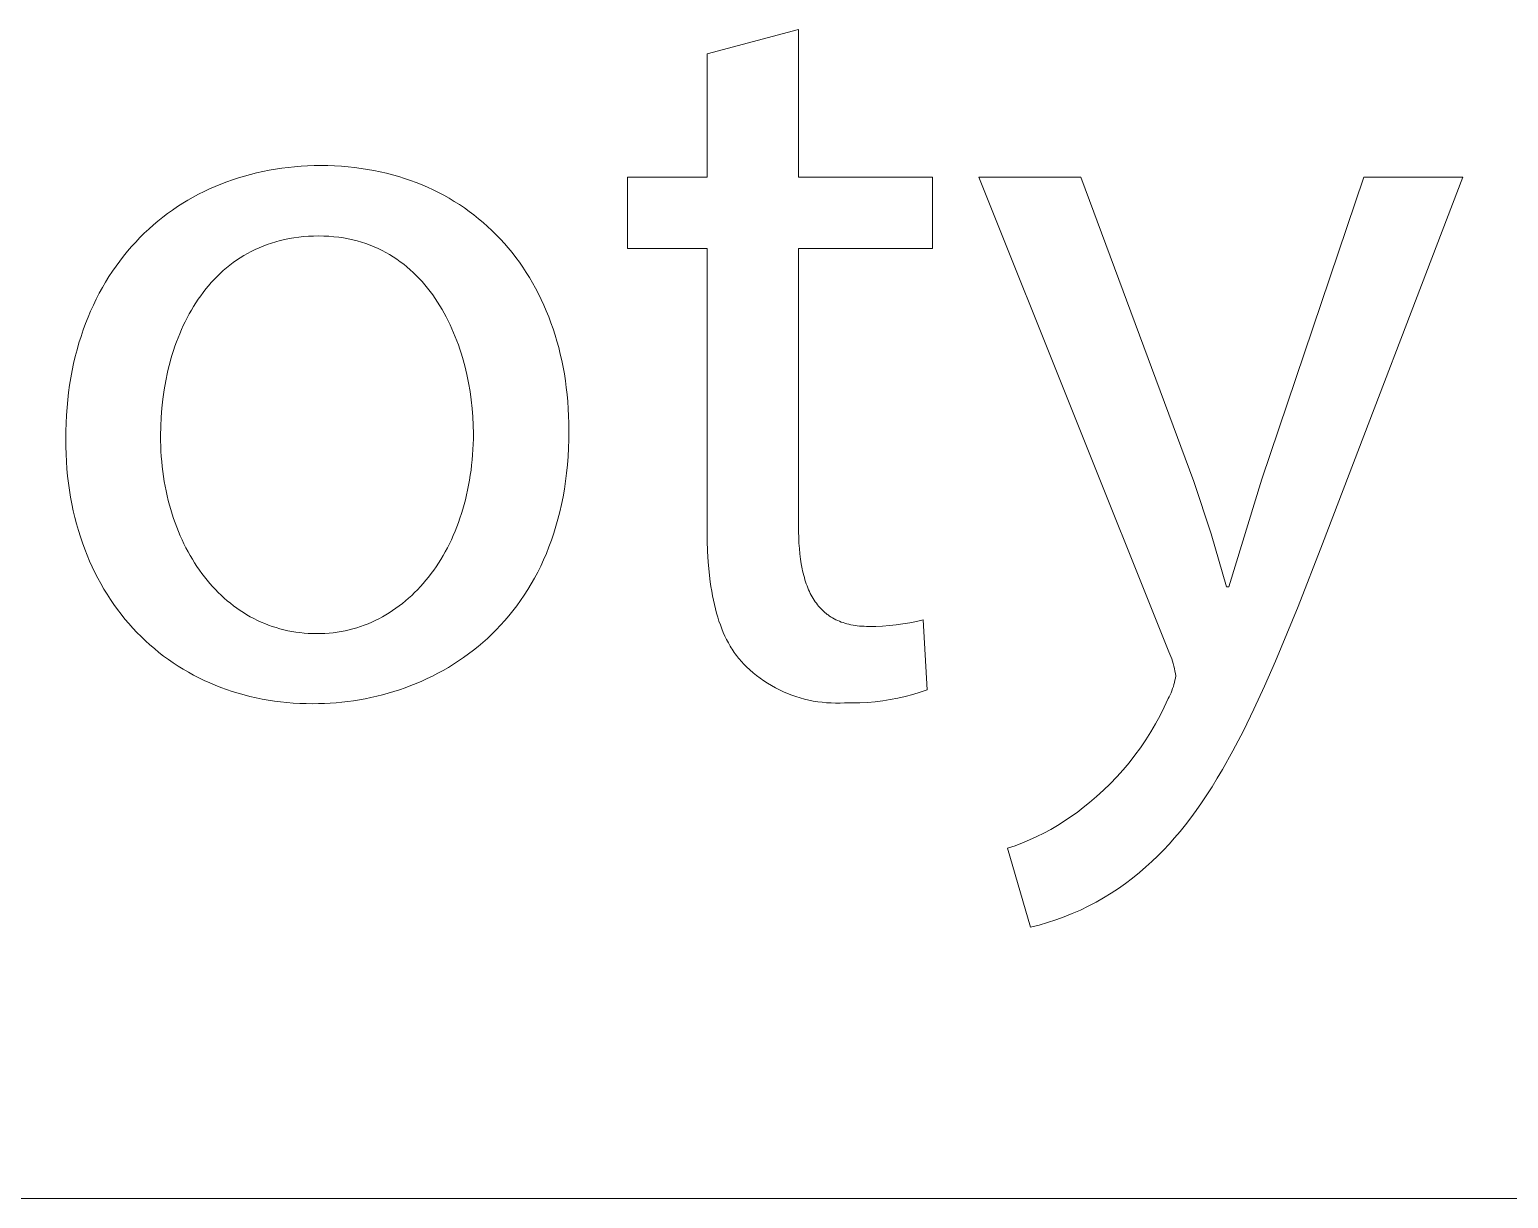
# Model space of a CAD drawing. Header units: millimetres. Extents: x -1480 to 5249, y -840 to 3860.
# Drawn here: x 4205.1 to 4298.7, y -840.3 to -766.3 of the extents above; entities that cross this region are included whole.
import ezdxf

# ---------------------------------------------------------------- set-up
doc = ezdxf.new("R2010")
doc.units = ezdxf.units.MM
doc.header["$MEASUREMENT"] = 0
doc.layers.add('Domyślny', color=7, linetype='Continuous', true_color=0x000000)

msp = doc.modelspace()

# ---------------------------------------------------------------- linework, layer by layer
at = {"layer": 'Domyślny', "color": 18, "lineweight": 15, "true_color": 0x000000}
for p, q in [((4247.987, -767.868), (4253.768, -766.322)), ((4253.768, -766.322), (4253.768, -775.665)), ((4247.987, -775.665), (4247.987, -767.868)), ((4219.852, -775.308), (4220.247, -775.23)), ((4220.247, -775.23), (4220.645, -775.161)), ((4220.645, -775.161), (4221.047, -775.101)), ((4221.047, -775.101), (4221.453, -775.051)), ((4221.453, -775.051), (4221.861, -775.009)), ((4221.861, -775.009), (4222.273, -774.976)), ((4222.273, -774.976), (4222.688, -774.953)), ((4222.688, -774.953), (4223.106, -774.939)), ((4223.106, -774.939), (4223.527, -774.935)), ((4223.527, -774.935), (4223.964, -774.939)), ((4223.964, -774.939), (4224.396, -774.954)), ((4224.396, -774.954), (4224.824, -774.979)), ((4224.824, -774.979), (4225.247, -775.013)), ((4225.247, -775.013), (4225.665, -775.057)), ((4225.665, -775.057), (4226.079, -775.111)), ((4226.079, -775.111), (4226.487, -775.174)), ((4226.487, -775.174), (4226.891, -775.247)), ((4226.891, -775.247), (4227.289, -775.328)), ((4216.842, -776.252), (4217.203, -776.103)), ((4217.203, -776.103), (4217.569, -775.963)), ((4217.569, -775.963), (4217.939, -775.832)), ((4217.939, -775.832), (4218.313, -775.71)), ((4218.313, -775.71), (4218.692, -775.596)), ((4218.692, -775.596), (4219.075, -775.491)), ((4219.075, -775.491), (4219.461, -775.395)), ((4219.461, -775.395), (4219.852, -775.308)), ((4227.289, -775.328), (4227.683, -775.419)), ((4227.683, -775.419), (4228.071, -775.52)), ((4228.071, -775.52), (4228.454, -775.629)), ((4228.454, -775.629), (4228.832, -775.747)), ((4228.832, -775.747), (4229.204, -775.874)), ((4229.204, -775.874), (4229.571, -776.01)), ((4229.571, -776.01), (4229.932, -776.155)), ((4229.932, -776.155), (4230.288, -776.308)), ((4242.946, -780.191), (4242.946, -775.665)), ((4242.946, -775.665), (4247.987, -775.665)), ((4253.768, -775.665), (4262.259, -775.665)), ((4262.259, -775.665), (4262.259, -780.191)), ((4277.224, -805.733), (4265.192, -775.665)), ((4265.192, -775.665), (4271.645, -775.665)), ((4271.645, -775.665), (4278.792, -794.934)), ((4283.094, -794.799), (4289.569, -775.665)), ((4295.82, -775.665), (4286.948, -798.899)), ((4289.569, -775.665), (4295.82, -775.665)), ((4214.782, -777.323), (4215.113, -777.124)), ((4215.113, -777.124), (4215.448, -776.932)), ((4215.448, -776.932), (4215.789, -776.749)), ((4215.789, -776.749), (4216.135, -776.575)), ((4216.135, -776.575), (4216.486, -776.409)), ((4216.486, -776.409), (4216.842, -776.252)), ((4230.288, -776.308), (4230.638, -776.47)), ((4230.638, -776.47), (4230.982, -776.64)), ((4230.982, -776.64), (4231.32, -776.819)), ((4231.32, -776.819), (4231.652, -777.006)), ((4231.652, -777.006), (4231.978, -777.201)), ((4213.518, -778.206), (4213.825, -777.973)), ((4213.825, -777.973), (4214.138, -777.748)), ((4214.138, -777.748), (4214.458, -777.532)), ((4214.458, -777.532), (4214.782, -777.323)), ((4231.978, -777.201), (4232.298, -777.404)), ((4232.298, -777.404), (4232.612, -777.615)), ((4232.612, -777.615), (4232.92, -777.835)), ((4232.92, -777.835), (4233.221, -778.062)), ((4233.221, -778.062), (4233.516, -778.297)), ((4212.349, -779.22), (4212.631, -778.954)), ((4212.631, -778.954), (4212.921, -778.697)), ((4212.921, -778.697), (4213.216, -778.447)), ((4213.216, -778.447), (4213.518, -778.206)), ((4233.516, -778.297), (4233.805, -778.54)), ((4233.805, -778.54), (4234.087, -778.79)), ((4234.087, -778.79), (4234.362, -779.048)), ((4211.54, -780.066), (4211.803, -779.776)), ((4211.803, -779.776), (4212.072, -779.494)), ((4212.072, -779.494), (4212.349, -779.22)), ((4220.135, -779.933), (4219.873, -780.031)), ((4220.403, -779.842), (4220.135, -779.933)), ((4220.676, -779.758), (4220.403, -779.842)), ((4220.955, -779.683), (4220.676, -779.758)), ((4221.24, -779.617), (4220.955, -779.683)), ((4221.53, -779.558), (4221.24, -779.617)), ((4221.826, -779.509), (4221.53, -779.558)), ((4222.128, -779.467), (4221.826, -779.509)), ((4222.436, -779.435), (4222.128, -779.467)), ((4222.749, -779.412), (4222.436, -779.435)), ((4223.068, -779.398), (4222.749, -779.412)), ((4223.393, -779.393), (4223.068, -779.398)), ((4223.718, -779.398), (4223.393, -779.393)), ((4224.038, -779.413), (4223.718, -779.398)), ((4224.351, -779.438), (4224.038, -779.413)), ((4224.658, -779.473), (4224.351, -779.438)), ((4224.959, -779.517), (4224.658, -779.473)), ((4225.255, -779.571), (4224.959, -779.517)), ((4225.544, -779.633), (4225.255, -779.571)), ((4225.827, -779.704), (4225.544, -779.633)), ((4226.104, -779.784), (4225.827, -779.704)), ((4226.375, -779.873), (4226.104, -779.784)), ((4226.641, -779.97), (4226.375, -779.873)), ((4234.362, -779.048), (4234.63, -779.314)), ((4234.63, -779.314), (4234.892, -779.586)), ((4234.892, -779.586), (4235.147, -779.867)), ((4235.147, -779.867), (4235.395, -780.154)), ((4210.792, -780.982), (4211.034, -780.669)), ((4211.034, -780.669), (4211.283, -780.363)), ((4211.283, -780.363), (4211.54, -780.066)), ((4218.415, -780.779), (4218.191, -780.928)), ((4218.644, -780.637), (4218.415, -780.779)), ((4218.879, -780.501), (4218.644, -780.637)), ((4219.119, -780.373), (4218.879, -780.501)), ((4219.365, -780.252), (4219.119, -780.373)), ((4219.616, -780.138), (4219.365, -780.252)), ((4219.873, -780.031), (4219.616, -780.138)), ((4226.9, -780.075), (4226.641, -779.97)), ((4227.154, -780.187), (4226.9, -780.075)), ((4227.402, -780.308), (4227.154, -780.187)), ((4227.644, -780.436), (4227.402, -780.308)), ((4227.881, -780.572), (4227.644, -780.436)), ((4228.112, -780.714), (4227.881, -780.572)), ((4228.337, -780.864), (4228.112, -780.714)), ((4228.557, -781.02), (4228.337, -780.864)), ((4235.395, -780.154), (4235.636, -780.448)), ((4235.636, -780.448), (4235.87, -780.75)), ((4235.87, -780.75), (4236.097, -781.058)), ((4247.987, -780.191), (4242.946, -780.191)), ((4247.987, -797.981), (4247.987, -780.191)), ((4262.259, -780.191), (4253.768, -780.191)), ((4253.768, -780.191), (4253.768, -797.757)), ((4210.109, -781.969), (4210.329, -781.632)), ((4210.329, -781.632), (4210.557, -781.303)), ((4210.557, -781.303), (4210.792, -780.982)), ((4217.152, -781.767), (4216.96, -781.953)), ((4217.349, -781.587), (4217.152, -781.767)), ((4217.551, -781.413), (4217.349, -781.587)), ((4217.759, -781.245), (4217.551, -781.413)), ((4217.972, -781.083), (4217.759, -781.245)), ((4218.191, -780.928), (4217.972, -781.083)), ((4228.771, -781.183), (4228.557, -781.02)), ((4228.98, -781.352), (4228.771, -781.183)), ((4229.183, -781.527), (4228.98, -781.352)), ((4229.38, -781.709), (4229.183, -781.527)), ((4229.572, -781.896), (4229.38, -781.709)), ((4236.097, -781.058), (4236.316, -781.374)), ((4236.316, -781.374), (4236.528, -781.696)), ((4236.528, -781.696), (4236.733, -782.025)), ((4209.495, -783.025), (4209.692, -782.665)), ((4209.692, -782.665), (4209.897, -782.313)), ((4209.897, -782.313), (4210.109, -781.969)), ((4216.245, -782.75), (4216.079, -782.962)), ((4216.416, -782.543), (4216.245, -782.75)), ((4216.592, -782.341), (4216.416, -782.543)), ((4216.773, -782.144), (4216.592, -782.341)), ((4216.96, -781.953), (4216.773, -782.144)), ((4229.759, -782.088), (4229.572, -781.896)), ((4229.941, -782.286), (4229.759, -782.088)), ((4230.117, -782.49), (4229.941, -782.286)), ((4230.287, -782.698), (4230.117, -782.49)), ((4230.453, -782.911), (4230.287, -782.698)), ((4236.733, -782.025), (4236.93, -782.36)), ((4236.93, -782.36), (4237.12, -782.702)), ((4237.12, -782.702), (4237.302, -783.051)), ((4209.124, -783.767), (4209.305, -783.392)), ((4209.305, -783.392), (4209.495, -783.025)), ((4215.613, -783.627), (4215.468, -783.858)), ((4215.764, -783.401), (4215.613, -783.627)), ((4215.919, -783.179), (4215.764, -783.401)), ((4216.079, -782.962), (4215.919, -783.179)), ((4230.613, -783.129), (4230.453, -782.911)), ((4230.768, -783.351), (4230.613, -783.129)), ((4230.918, -783.577), (4230.768, -783.351)), ((4231.063, -783.808), (4230.918, -783.577)), ((4237.302, -783.051), (4237.477, -783.406)), ((4237.477, -783.406), (4237.644, -783.767)), ((4208.63, -784.935), (4208.787, -784.538)), ((4208.787, -784.538), (4208.951, -784.149)), ((4208.951, -784.149), (4209.124, -783.767)), ((4215.063, -784.574), (4214.938, -784.82)), ((4215.193, -784.331), (4215.063, -784.574)), ((4215.328, -784.092), (4215.193, -784.331)), ((4215.468, -783.858), (4215.328, -784.092)), ((4231.202, -784.042), (4231.063, -783.808)), ((4231.337, -784.28), (4231.202, -784.042)), ((4231.467, -784.521), (4231.337, -784.28)), ((4231.591, -784.766), (4231.467, -784.521)), ((4237.644, -783.767), (4237.802, -784.135)), ((4237.802, -784.135), (4237.953, -784.508)), ((4237.953, -784.508), (4238.096, -784.888)), ((4208.343, -785.751), (4208.483, -785.339)), ((4208.483, -785.339), (4208.63, -784.935)), ((4214.703, -785.324), (4214.593, -785.581)), ((4214.818, -785.07), (4214.703, -785.324)), ((4214.938, -784.82), (4214.818, -785.07)), ((4231.711, -785.014), (4231.591, -784.766)), ((4231.825, -785.264), (4231.711, -785.014)), ((4231.935, -785.517), (4231.825, -785.264)), ((4232.04, -785.773), (4231.935, -785.517)), ((4238.096, -784.888), (4238.231, -785.273)), ((4238.231, -785.273), (4238.358, -785.665)), ((4208.092, -786.595), (4208.213, -786.169)), ((4208.213, -786.169), (4208.343, -785.751)), ((4214.292, -786.369), (4214.202, -786.637)), ((4214.388, -786.103), (4214.292, -786.369)), ((4214.488, -785.84), (4214.388, -786.103)), ((4214.593, -785.581), (4214.488, -785.84)), ((4232.14, -786.031), (4232.04, -785.773)), ((4232.235, -786.291), (4232.14, -786.031)), ((4232.325, -786.553), (4232.235, -786.291)), ((4238.358, -785.665), (4238.476, -786.062)), ((4238.476, -786.062), (4238.586, -786.465)), ((4238.586, -786.465), (4238.688, -786.874)), ((4207.876, -787.469), (4207.979, -787.029)), ((4207.979, -787.029), (4208.092, -786.595)), ((4214.035, -787.181), (4213.959, -787.456)), ((4214.116, -786.908), (4214.035, -787.181)), ((4214.202, -786.637), (4214.116, -786.908)), ((4232.411, -786.817), (4232.325, -786.553)), ((4232.492, -787.082), (4232.411, -786.817)), ((4232.64, -787.617), (4232.492, -787.082)), ((4238.688, -786.874), (4238.782, -787.288)), ((4238.782, -787.288), (4238.866, -787.707)), ((4207.622, -788.832), (4207.697, -788.37)), ((4207.697, -788.37), (4207.782, -787.916)), ((4207.782, -787.916), (4207.876, -787.469)), ((4213.821, -788.012), (4213.703, -788.576)), ((4213.888, -787.733), (4213.821, -788.012)), ((4213.959, -787.456), (4213.888, -787.733)), ((4232.77, -788.155), (4232.64, -787.617)), ((4232.881, -788.695), (4232.77, -788.155)), ((4238.866, -787.707), (4238.943, -788.132)), ((4238.943, -788.132), (4239.01, -788.563)), ((4207.501, -789.775), (4207.557, -789.3)), ((4207.557, -789.3), (4207.622, -788.832)), ((4213.603, -789.145), (4213.521, -789.718)), ((4213.703, -788.576), (4213.603, -789.145)), ((4232.975, -789.236), (4232.881, -788.695)), ((4233.051, -789.776), (4232.975, -789.236)), ((4239.01, -788.563), (4239.069, -788.998)), ((4239.069, -788.998), (4239.119, -789.439)), ((4207.455, -790.258), (4207.501, -789.775)), ((4213.521, -789.718), (4213.458, -790.294)), ((4233.109, -790.313), (4233.051, -789.776)), ((4239.119, -789.439), (4239.16, -789.885)), ((4239.16, -789.885), (4239.192, -790.335)), ((4207.394, -791.242), (4207.419, -790.746)), ((4207.419, -790.746), (4207.455, -790.258)), ((4213.413, -790.873), (4213.386, -791.451)), ((4213.458, -790.294), (4213.413, -790.873)), ((4233.151, -790.847), (4233.109, -790.313)), ((4233.176, -791.375), (4233.151, -790.847)), ((4239.192, -790.335), (4239.215, -790.791)), ((4239.215, -790.791), (4239.229, -791.251)), ((4207.373, -792.254), (4207.378, -791.745)), ((4207.378, -791.745), (4207.394, -791.242)), ((4213.386, -791.451), (4213.377, -792.03)), ((4213.377, -792.03), (4213.38, -792.364)), ((4233.184, -791.895), (4233.176, -791.375)), ((4233.181, -792.238), (4233.184, -791.895)), ((4239.233, -791.716), (4239.227, -792.275)), ((4239.229, -791.251), (4239.233, -791.716)), ((4207.378, -792.734), (4207.373, -792.254)), ((4207.393, -793.209), (4207.378, -792.734)), ((4213.38, -792.364), (4213.389, -792.695)), ((4213.389, -792.695), (4213.404, -793.023)), ((4213.404, -793.023), (4213.425, -793.349)), ((4233.135, -793.249), (4233.156, -792.915)), ((4233.156, -792.915), (4233.171, -792.578)), ((4233.171, -792.578), (4233.181, -792.238)), ((4239.209, -792.824), (4239.179, -793.364)), ((4239.227, -792.275), (4239.209, -792.824)), ((4207.417, -793.678), (4207.393, -793.209)), ((4207.451, -794.141), (4207.417, -793.678)), ((4213.425, -793.349), (4213.452, -793.671)), ((4213.452, -793.671), (4213.484, -793.991)), ((4213.484, -793.991), (4213.522, -794.308)), ((4233.035, -794.23), (4233.074, -793.906)), ((4233.074, -793.906), (4233.107, -793.579)), ((4233.107, -793.579), (4233.135, -793.249)), ((4239.137, -793.893), (4239.084, -794.413)), ((4239.179, -793.364), (4239.137, -793.893)), ((4207.495, -794.598), (4207.451, -794.141)), ((4207.548, -795.049), (4207.495, -794.598)), ((4213.522, -794.308), (4213.566, -794.621)), ((4213.566, -794.621), (4213.615, -794.931)), ((4232.883, -795.18), (4232.939, -794.867)), ((4232.939, -794.867), (4232.99, -794.55)), ((4232.99, -794.55), (4233.035, -794.23)), ((4239.02, -794.923), (4238.945, -795.423)), ((4239.084, -794.413), (4239.02, -794.923)), ((4281.01, -801.61), (4283.094, -794.799)), ((4207.611, -795.494), (4207.548, -795.049)), ((4207.683, -795.933), (4207.611, -795.494)), ((4213.615, -794.931), (4213.67, -795.238)), ((4213.67, -795.238), (4213.73, -795.542)), ((4213.73, -795.542), (4213.796, -795.842)), ((4213.796, -795.842), (4213.867, -796.138)), ((4232.681, -796.096), (4232.754, -795.795)), ((4232.754, -795.795), (4232.821, -795.489)), ((4232.821, -795.489), (4232.883, -795.18)), ((4238.945, -795.423), (4238.859, -795.914)), ((4278.792, -794.934), (4279.889, -798.255)), ((4207.764, -796.366), (4207.683, -795.933)), ((4207.853, -796.793), (4207.764, -796.366)), ((4207.952, -797.213), (4207.853, -796.793)), ((4213.867, -796.138), (4213.943, -796.431)), ((4213.943, -796.431), (4214.025, -796.72)), ((4214.025, -796.72), (4214.112, -797.006)), ((4232.43, -796.977), (4232.519, -796.688)), ((4232.519, -796.688), (4232.602, -796.394)), ((4232.602, -796.394), (4232.681, -796.096)), ((4238.762, -796.395), (4238.655, -796.866)), ((4238.859, -795.914), (4238.762, -796.395)), ((4208.06, -797.628), (4207.952, -797.213)), ((4208.176, -798.036), (4208.06, -797.628)), ((4214.112, -797.006), (4214.203, -797.287)), ((4214.203, -797.287), (4214.3, -797.564)), ((4214.3, -797.564), (4214.402, -797.838)), ((4232.133, -797.821), (4232.237, -797.544)), ((4232.237, -797.544), (4232.336, -797.263)), ((4232.336, -797.263), (4232.43, -796.977)), ((4238.538, -797.328), (4238.41, -797.78)), ((4238.655, -796.866), (4238.538, -797.328)), ((4208.3, -798.437), (4208.176, -798.036)), ((4208.434, -798.832), (4208.3, -798.437)), ((4214.402, -797.838), (4214.509, -798.107)), ((4214.509, -798.107), (4214.621, -798.372)), ((4214.621, -798.372), (4214.738, -798.633)), ((4214.738, -798.633), (4214.859, -798.889)), ((4231.666, -798.883), (4231.79, -798.625)), ((4231.79, -798.625), (4231.909, -798.361)), ((4231.909, -798.361), (4232.023, -798.093)), ((4232.023, -798.093), (4232.133, -797.821)), ((4238.126, -798.656), (4237.97, -799.08)), ((4238.273, -798.223), (4238.126, -798.656)), ((4238.41, -797.78), (4238.273, -798.223)), ((4247.995, -798.688), (4247.987, -797.981)), ((4253.768, -797.757), (4253.771, -798.132)), ((4253.771, -798.132), (4253.782, -798.496)), ((4253.782, -798.496), (4253.799, -798.851)), ((4279.889, -798.255), (4280.876, -801.61)), ((4208.575, -799.221), (4208.434, -798.832)), ((4208.725, -799.602), (4208.575, -799.221)), ((4208.882, -799.978), (4208.725, -799.602)), ((4214.859, -798.889), (4214.985, -799.141)), ((4214.985, -799.141), (4215.116, -799.388)), ((4215.116, -799.388), (4215.252, -799.63)), ((4231.267, -799.631), (4231.405, -799.387)), ((4231.405, -799.387), (4231.538, -799.137)), ((4231.538, -799.137), (4231.666, -798.883)), ((4237.805, -799.495), (4237.63, -799.9)), ((4237.97, -799.08), (4237.805, -799.495)), ((4248.017, -799.374), (4247.995, -798.688)), ((4248.056, -800.037), (4248.017, -799.374)), ((4253.799, -798.851), (4253.824, -799.194)), ((4253.824, -799.194), (4253.857, -799.527)), ((4253.857, -799.527), (4253.897, -799.85)), ((4286.948, -798.899), (4285.411, -802.849)), ((4209.048, -800.346), (4208.882, -799.978)), ((4209.222, -800.708), (4209.048, -800.346)), ((4215.252, -799.63), (4215.392, -799.868)), ((4215.392, -799.868), (4215.536, -800.101)), ((4215.536, -800.101), (4215.685, -800.329)), ((4215.685, -800.329), (4215.839, -800.553)), ((4230.671, -800.559), (4230.826, -800.335)), ((4230.826, -800.335), (4230.978, -800.105)), ((4230.978, -800.105), (4231.124, -799.871)), ((4231.124, -799.871), (4231.267, -799.631)), ((4237.447, -800.296), (4237.255, -800.682)), ((4237.63, -799.9), (4237.447, -800.296)), ((4248.111, -800.678), (4248.056, -800.037)), ((4253.897, -799.85), (4253.945, -800.161)), ((4253.945, -800.161), (4254.001, -800.462)), ((4254.001, -800.462), (4254.032, -800.608)), ((4209.403, -801.063), (4209.222, -800.708)), ((4209.593, -801.411), (4209.403, -801.063)), ((4209.789, -801.752), (4209.593, -801.411)), ((4215.839, -800.553), (4215.997, -800.771)), ((4215.997, -800.771), (4216.159, -800.984)), ((4216.159, -800.984), (4216.325, -801.191)), ((4216.325, -801.191), (4216.495, -801.394)), ((4216.495, -801.394), (4216.67, -801.591)), ((4229.83, -801.601), (4230.006, -801.403)), ((4230.006, -801.403), (4230.178, -801.2)), ((4230.178, -801.2), (4230.347, -800.992)), ((4230.347, -800.992), (4230.511, -800.778)), ((4230.511, -800.778), (4230.671, -800.559)), ((4236.847, -801.427), (4236.63, -801.786)), ((4237.055, -801.059), (4236.847, -801.427)), ((4237.255, -800.682), (4237.055, -801.059)), ((4248.183, -801.296), (4248.111, -800.678)), ((4248.226, -801.596), (4248.183, -801.296)), ((4254.032, -800.608), (4254.066, -800.751)), ((4254.066, -800.751), (4254.101, -800.892)), ((4254.101, -800.892), (4254.138, -801.029)), ((4254.138, -801.029), (4254.178, -801.164)), ((4254.178, -801.164), (4254.22, -801.296)), ((4254.22, -801.296), (4254.264, -801.426)), ((4254.264, -801.426), (4254.31, -801.552)), ((4209.993, -802.086), (4209.789, -801.752)), ((4210.205, -802.413), (4209.993, -802.086)), ((4210.424, -802.733), (4210.205, -802.413)), ((4216.67, -801.591), (4216.848, -801.782)), ((4216.848, -801.782), (4217.031, -801.968)), ((4217.031, -801.968), (4217.217, -802.148)), ((4217.217, -802.148), (4217.407, -802.323)), ((4217.407, -802.323), (4217.601, -802.491)), ((4228.89, -802.502), (4229.085, -802.333)), ((4229.085, -802.333), (4229.277, -802.159)), ((4229.277, -802.159), (4229.465, -801.979)), ((4229.465, -801.979), (4229.649, -801.793)), ((4229.649, -801.793), (4229.83, -801.601)), ((4236.406, -802.136), (4236.174, -802.476)), ((4236.63, -801.786), (4236.406, -802.136)), ((4248.273, -801.89), (4248.226, -801.596)), ((4248.325, -802.179), (4248.273, -801.89)), ((4248.381, -802.461), (4248.325, -802.179)), ((4254.31, -801.552), (4254.358, -801.676)), ((4254.358, -801.676), (4254.409, -801.796)), ((4254.409, -801.796), (4254.462, -801.914)), ((4254.462, -801.914), (4254.517, -802.029)), ((4254.517, -802.029), (4254.575, -802.141)), ((4254.575, -802.141), (4254.635, -802.25)), ((4254.635, -802.25), (4254.697, -802.356)), ((4254.697, -802.356), (4254.762, -802.459)), ((4280.876, -801.61), (4281.01, -801.61)), ((4210.65, -803.045), (4210.424, -802.733)), ((4210.882, -803.351), (4210.65, -803.045)), ((4211.122, -803.649), (4210.882, -803.351)), ((4217.601, -802.491), (4217.799, -802.654)), ((4217.799, -802.654), (4218.001, -802.811)), ((4218.001, -802.811), (4218.206, -802.962)), ((4218.206, -802.962), (4218.415, -803.106)), ((4218.415, -803.106), (4218.627, -803.245)), ((4218.627, -803.245), (4218.843, -803.377)), ((4227.643, -803.385), (4227.859, -803.254)), ((4227.859, -803.254), (4228.072, -803.116)), ((4228.072, -803.116), (4228.282, -802.972)), ((4228.282, -802.972), (4228.488, -802.821)), ((4228.488, -802.821), (4228.691, -802.665)), ((4228.691, -802.665), (4228.89, -802.502)), ((4235.689, -803.13), (4235.436, -803.444)), ((4235.935, -802.808), (4235.689, -803.13)), ((4236.174, -802.476), (4235.935, -802.808)), ((4248.442, -802.738), (4248.381, -802.461)), ((4248.508, -803.008), (4248.442, -802.738)), ((4248.579, -803.272), (4248.508, -803.008)), ((4248.654, -803.53), (4248.579, -803.272)), ((4254.762, -802.459), (4254.829, -802.559)), ((4254.829, -802.559), (4254.899, -802.656)), ((4254.899, -802.656), (4254.971, -802.75)), ((4254.971, -802.75), (4255.045, -802.842)), ((4255.045, -802.842), (4255.122, -802.93)), ((4255.122, -802.93), (4255.202, -803.015)), ((4255.202, -803.015), (4255.284, -803.097)), ((4255.284, -803.097), (4255.368, -803.176)), ((4255.368, -803.176), (4255.455, -803.252)), ((4255.455, -803.252), (4255.5, -803.288)), ((4255.5, -803.288), (4255.545, -803.324)), ((4255.545, -803.324), (4255.591, -803.36)), ((4285.411, -802.849), (4283.972, -806.324)), ((4211.369, -803.939), (4211.122, -803.649)), ((4211.622, -804.223), (4211.369, -803.939)), ((4211.882, -804.498), (4211.622, -804.223)), ((4218.843, -803.377), (4219.062, -803.502)), ((4219.062, -803.502), (4219.285, -803.621)), ((4219.285, -803.621), (4219.511, -803.734)), ((4219.511, -803.734), (4219.74, -803.84)), ((4219.74, -803.84), (4219.973, -803.939)), ((4219.973, -803.939), (4220.208, -804.031)), ((4220.208, -804.031), (4220.447, -804.117)), ((4220.447, -804.117), (4220.688, -804.195)), ((4220.688, -804.195), (4220.933, -804.267)), ((4220.933, -804.267), (4221.18, -804.331)), ((4225.312, -804.333), (4225.558, -804.27)), ((4225.558, -804.27), (4225.801, -804.199)), ((4225.801, -804.199), (4226.042, -804.121)), ((4226.042, -804.121), (4226.279, -804.036)), ((4226.279, -804.036), (4226.514, -803.945)), ((4226.514, -803.945), (4226.746, -803.846)), ((4226.746, -803.846), (4226.975, -803.741)), ((4226.975, -803.741), (4227.201, -803.629)), ((4227.201, -803.629), (4227.423, -803.51)), ((4227.423, -803.51), (4227.643, -803.385)), ((4234.909, -804.044), (4234.636, -804.33)), ((4235.176, -803.748), (4234.909, -804.044)), ((4235.436, -803.444), (4235.176, -803.748)), ((4248.735, -803.782), (4248.654, -803.53)), ((4248.821, -804.028), (4248.735, -803.782)), ((4248.912, -804.267), (4248.821, -804.028)), ((4249.008, -804.5), (4248.912, -804.267)), ((4255.591, -803.36), (4255.638, -803.394)), ((4255.638, -803.394), (4255.685, -803.428)), ((4255.685, -803.428), (4255.733, -803.461)), ((4255.733, -803.461), (4255.781, -803.493)), ((4255.781, -803.493), (4255.831, -803.524)), ((4255.831, -803.524), (4255.931, -803.585)), ((4255.931, -803.585), (4256.034, -803.642)), ((4256.034, -803.642), (4256.14, -803.696)), ((4256.14, -803.696), (4256.249, -803.747)), ((4256.249, -803.747), (4256.36, -803.794)), ((4256.36, -803.794), (4256.475, -803.839)), ((4256.475, -803.839), (4256.592, -803.88)), ((4256.592, -803.88), (4256.712, -803.918)), ((4256.712, -803.918), (4256.835, -803.953)), ((4256.835, -803.953), (4256.96, -803.984)), ((4256.96, -803.984), (4257.089, -804.013)), ((4257.089, -804.013), (4257.221, -804.038)), ((4257.221, -804.038), (4257.355, -804.059)), ((4257.355, -804.059), (4257.493, -804.078)), ((4257.493, -804.078), (4257.633, -804.093)), ((4257.633, -804.093), (4257.777, -804.105)), ((4257.777, -804.105), (4257.924, -804.113)), ((4257.924, -804.113), (4258.073, -804.118)), ((4258.073, -804.118), (4258.226, -804.12)), ((4258.226, -804.12), (4258.659, -804.117)), ((4258.659, -804.117), (4259.092, -804.1)), ((4259.092, -804.1), (4259.524, -804.068)), ((4259.524, -804.068), (4259.955, -804.022)), ((4259.955, -804.022), (4260.383, -803.961)), ((4260.383, -803.961), (4260.81, -803.886)), ((4260.81, -803.886), (4261.234, -803.797)), ((4261.234, -803.797), (4261.654, -803.694)), ((4261.654, -803.694), (4261.923, -808.13)), ((4212.148, -804.767), (4211.882, -804.498)), ((4212.421, -805.027), (4212.148, -804.767)), ((4212.7, -805.28), (4212.421, -805.027)), ((4221.18, -804.331), (4221.431, -804.388)), ((4221.431, -804.388), (4221.684, -804.437)), ((4221.684, -804.437), (4221.94, -804.48)), ((4221.94, -804.48), (4222.198, -804.514)), ((4222.198, -804.514), (4222.46, -804.542)), ((4222.46, -804.542), (4222.723, -804.561)), ((4222.723, -804.561), (4222.99, -804.573)), ((4222.99, -804.573), (4223.258, -804.577)), ((4223.258, -804.577), (4223.523, -804.573)), ((4223.523, -804.573), (4223.785, -804.561)), ((4223.785, -804.561), (4224.046, -804.542)), ((4224.046, -804.542), (4224.304, -804.515)), ((4224.304, -804.515), (4224.56, -804.481)), ((4224.56, -804.481), (4224.813, -804.439)), ((4224.813, -804.439), (4225.064, -804.39)), ((4225.064, -804.39), (4225.312, -804.333)), ((4233.781, -805.137), (4233.484, -805.388)), ((4234.072, -804.877), (4233.781, -805.137)), ((4234.357, -804.608), (4234.072, -804.877)), ((4234.636, -804.33), (4234.357, -804.608)), ((4249.109, -804.727), (4249.008, -804.5)), ((4249.216, -804.947), (4249.109, -804.727)), ((4249.328, -805.161), (4249.216, -804.947)), ((4249.446, -805.368), (4249.328, -805.161)), ((4212.985, -805.525), (4212.7, -805.28)), ((4213.276, -805.763), (4212.985, -805.525)), ((4213.573, -805.993), (4213.276, -805.763)), ((4213.876, -806.214), (4213.573, -805.993)), ((4232.564, -806.089), (4232.247, -806.306)), ((4232.876, -805.864), (4232.564, -806.089)), ((4233.183, -805.63), (4232.876, -805.864)), ((4233.484, -805.388), (4233.183, -805.63)), ((4249.507, -805.469), (4249.446, -805.368)), ((4249.569, -805.569), (4249.507, -805.469)), ((4249.633, -805.667), (4249.569, -805.569)), ((4249.698, -805.763), (4249.633, -805.667)), ((4249.765, -805.857), (4249.698, -805.763)), ((4249.833, -805.95), (4249.765, -805.857)), ((4249.902, -806.042), (4249.833, -805.95)), ((4249.974, -806.131), (4249.902, -806.042)), ((4250.046, -806.219), (4249.974, -806.131)), ((4277.289, -805.878), (4277.224, -805.733)), ((4277.349, -806.025), (4277.289, -805.878)), ((4277.404, -806.174), (4277.349, -806.025)), ((4214.184, -806.428), (4213.876, -806.214)), ((4214.498, -806.634), (4214.184, -806.428)), ((4214.818, -806.831), (4214.498, -806.634)), ((4215.143, -807.021), (4214.818, -806.831)), ((4215.473, -807.202), (4215.143, -807.021)), ((4230.937, -807.086), (4230.6, -807.259)), ((4231.271, -806.903), (4230.937, -807.086)), ((4231.6, -806.713), (4231.271, -806.903)), ((4231.926, -806.513), (4231.6, -806.713)), ((4232.247, -806.306), (4231.926, -806.513)), ((4250.12, -806.305), (4250.046, -806.219)), ((4250.195, -806.39), (4250.12, -806.305)), ((4250.272, -806.472), (4250.195, -806.39)), ((4250.473, -806.673), (4250.272, -806.472)), ((4250.681, -806.866), (4250.473, -806.673)), ((4250.895, -807.052), (4250.681, -806.866)), ((4251.115, -807.231), (4250.895, -807.052)), ((4277.455, -806.325), (4277.404, -806.174)), ((4277.5, -806.477), (4277.455, -806.325)), ((4277.54, -806.631), (4277.5, -806.477)), ((4277.575, -806.786), (4277.54, -806.631)), ((4277.605, -806.942), (4277.575, -806.786)), ((4277.63, -807.099), (4277.605, -806.942)), ((4277.65, -807.257), (4277.63, -807.099)), ((4283.972, -806.324), (4283.281, -807.894)), ((4215.808, -807.375), (4215.473, -807.202)), ((4216.149, -807.54), (4215.808, -807.375)), ((4216.494, -807.696), (4216.149, -807.54)), ((4216.844, -807.844), (4216.494, -807.696)), ((4217.199, -807.983), (4216.844, -807.844)), ((4217.558, -808.114), (4217.199, -807.983)), ((4228.864, -808.002), (4228.509, -808.126)), ((4229.217, -807.87), (4228.864, -808.002)), ((4229.567, -807.73), (4229.217, -807.87)), ((4229.915, -807.582), (4229.567, -807.73)), ((4230.259, -807.425), (4229.915, -807.582)), ((4230.6, -807.259), (4230.259, -807.425)), ((4251.342, -807.402), (4251.115, -807.231)), ((4251.574, -807.565), (4251.342, -807.402)), ((4251.811, -807.719), (4251.574, -807.565)), ((4252.054, -807.866), (4251.811, -807.719)), ((4252.302, -808.004), (4252.054, -807.866)), ((4252.555, -808.133), (4252.302, -808.004)), ((4277.458, -808.06), (4277.501, -807.929)), ((4277.501, -807.929), (4277.539, -807.797)), ((4277.539, -807.797), (4277.573, -807.663)), ((4277.573, -807.663), (4277.603, -807.528)), ((4277.603, -807.528), (4277.629, -807.393)), ((4277.629, -807.393), (4277.65, -807.257)), ((4283.281, -807.894), (4282.603, -809.36)), ((4217.922, -808.236), (4217.558, -808.114)), ((4218.29, -808.35), (4217.922, -808.236)), ((4218.663, -808.454), (4218.29, -808.35)), ((4219.04, -808.55), (4218.663, -808.454)), ((4219.421, -808.638), (4219.04, -808.55)), ((4219.805, -808.716), (4219.421, -808.638)), ((4220.194, -808.785), (4219.805, -808.716)), ((4220.586, -808.845), (4220.194, -808.785)), ((4220.982, -808.896), (4220.586, -808.845)), ((4221.381, -808.938), (4220.982, -808.896)), ((4221.784, -808.971), (4221.381, -808.938)), ((4222.19, -808.994), (4221.784, -808.971)), ((4224.49, -808.951), (4224.12, -808.978)), ((4224.86, -808.916), (4224.49, -808.951)), ((4225.229, -808.873), (4224.86, -808.916)), ((4225.598, -808.822), (4225.229, -808.873)), ((4225.967, -808.763), (4225.598, -808.822)), ((4226.334, -808.697), (4225.967, -808.763)), ((4226.7, -808.622), (4226.334, -808.697)), ((4227.066, -808.539), (4226.7, -808.622)), ((4227.429, -808.448), (4227.066, -808.539)), ((4227.791, -808.349), (4227.429, -808.448)), ((4228.151, -808.242), (4227.791, -808.349)), ((4228.509, -808.126), (4228.151, -808.242)), ((4252.811, -808.254), (4252.555, -808.133)), ((4253.072, -808.366), (4252.811, -808.254)), ((4253.336, -808.468), (4253.072, -808.366)), ((4253.604, -808.562), (4253.336, -808.468)), ((4253.875, -808.646), (4253.604, -808.562)), ((4254.149, -808.721), (4253.875, -808.646)), ((4254.425, -808.786), (4254.149, -808.721)), ((4254.703, -808.842), (4254.425, -808.786)), ((4254.983, -808.888), (4254.703, -808.842)), ((4255.264, -808.924), (4254.983, -808.888)), ((4255.547, -808.951), (4255.264, -808.924)), ((4255.83, -808.968), (4255.547, -808.951)), ((4256.113, -808.975), (4255.83, -808.968)), ((4256.397, -808.972), (4256.113, -808.975)), ((4256.68, -808.959), (4256.397, -808.972)), ((4257.166, -808.967), (4256.68, -808.959)), ((4257.651, -808.958), (4257.166, -808.967)), ((4258.136, -808.933), (4257.651, -808.958)), ((4258.619, -808.89), (4258.136, -808.933)), ((4259.101, -808.831), (4258.619, -808.89)), ((4259.581, -808.755), (4259.101, -808.831)), ((4260.057, -808.663), (4259.581, -808.755)), ((4260.53, -808.554), (4260.057, -808.663)), ((4261, -808.429), (4260.53, -808.554)), ((4261.464, -808.288), (4261, -808.429)), ((4261.923, -808.13), (4261.464, -808.288)), ((4276.93, -809.232), (4277.179, -808.69)), ((4277.179, -808.69), (4277.243, -808.568)), ((4277.243, -808.568), (4277.303, -808.444)), ((4277.303, -808.444), (4277.359, -808.318)), ((4277.359, -808.318), (4277.41, -808.19)), ((4277.41, -808.19), (4277.458, -808.06)), ((4222.599, -809.008), (4222.19, -808.994)), ((4223.012, -809.013), (4222.599, -809.008)), ((4223.381, -809.009), (4223.012, -809.013)), ((4223.75, -808.998), (4223.381, -809.009)), ((4224.12, -808.978), (4223.75, -808.998)), ((4276.379, -810.289), (4276.664, -809.765)), ((4276.664, -809.765), (4276.93, -809.232)), ((4282.603, -809.36), (4281.935, -810.727)), ((4275.758, -811.306), (4276.077, -810.803)), ((4276.077, -810.803), (4276.379, -810.289)), ((4281.935, -810.727), (4281.274, -811.998)), ((4275.423, -811.799), (4275.758, -811.306)), ((4274.702, -812.748), (4275.07, -812.28)), ((4275.07, -812.28), (4275.423, -811.799)), ((4281.274, -811.998), (4280.615, -813.18)), ((4273.506, -814.077), (4273.92, -813.647)), ((4273.92, -813.647), (4274.319, -813.204)), ((4274.319, -813.204), (4274.702, -812.748)), ((4280.615, -813.18), (4280.285, -813.738)), ((4272.637, -814.892), (4273.079, -814.492)), ((4273.079, -814.492), (4273.506, -814.077)), ((4279.955, -814.276), (4279.623, -814.793)), ((4280.285, -813.738), (4279.955, -814.276)), ((4271.798, -815.593), (4272.183, -815.278)), ((4272.183, -815.278), (4272.637, -814.892)), ((4279.29, -815.291), (4278.955, -815.771)), ((4279.623, -814.793), (4279.29, -815.291)), ((4270.165, -816.724), (4270.586, -816.461)), ((4270.586, -816.461), (4271, -816.185)), ((4271, -816.185), (4271.404, -815.895)), ((4271.404, -815.895), (4271.798, -815.593)), ((4278.617, -816.232), (4278.276, -816.675)), ((4278.955, -815.771), (4278.617, -816.232)), ((4268.852, -817.43), (4269.297, -817.209)), ((4269.297, -817.209), (4269.735, -816.973)), ((4269.735, -816.973), (4270.165, -816.724)), ((4277.932, -817.101), (4277.584, -817.511)), ((4278.276, -816.675), (4277.932, -817.101)), ((4267.007, -818.168), (4267.477, -818.006)), ((4268.463, -823.164), (4267.007, -818.168)), ((4267.477, -818.006), (4267.941, -817.829)), ((4267.941, -817.829), (4268.4, -817.636)), ((4268.4, -817.636), (4268.852, -817.43)), ((4276.874, -818.283), (4276.511, -818.647)), ((4277.231, -817.905), (4276.874, -818.283)), ((4277.584, -817.511), (4277.231, -817.905)), ((4276.142, -818.997), (4275.768, -819.333)), ((4276.511, -818.647), (4276.142, -818.997)), ((4274.92, -820.052), (4274.479, -820.39)), ((4275.35, -819.7), (4274.92, -820.052)), ((4275.768, -819.333), (4275.35, -819.7)), ((4273.563, -821.02), (4273.089, -821.311)), ((4274.026, -820.713), (4273.563, -821.02)), ((4274.479, -820.39), (4274.026, -820.713)), ((4272.114, -821.844), (4271.613, -822.085)), ((4272.606, -821.585), (4272.114, -821.844)), ((4273.089, -821.311), (4272.606, -821.585)), ((4269.537, -822.876), (4269.003, -823.029)), ((4270.066, -822.705), (4269.537, -822.876)), ((4270.588, -822.516), (4270.066, -822.705)), ((4271.104, -822.309), (4270.588, -822.516)), ((4271.613, -822.085), (4271.104, -822.309)), ((4269.003, -823.029), (4268.463, -823.164)), ((5242.516, -840.343), (-1479.508, -840.343)), ((5242.516, -840.343), (2706.18, -840.343))]:
    msp.add_line(p, q, dxfattribs=at)

doc.saveas('drawing.dxf')
